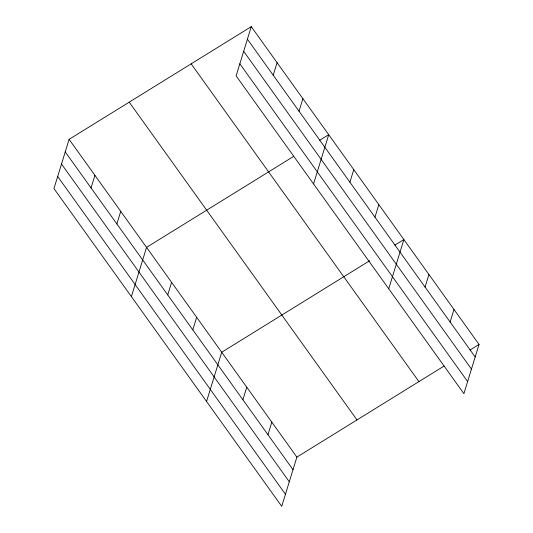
<?xml version="1.0" encoding="UTF-8"?>
<svg xmlns="http://www.w3.org/2000/svg" width="533" height="533" viewBox="0 0 533 533"><rect width="100%" height="100%" fill="white"/><g stroke="black" fill="none" stroke-linecap="round" stroke-linejoin="round"><path stroke-width="0.8" d="M251.27 26.65L236.119 75.886L463.897 393.66L479.047 344.425L251.27 26.65L69.103 139.34L53.953 188.575L281.73 506.35L296.881 457.114L444.096 366.044M91.05 187.916L94.914 175.35M116.867 223.933L120.731 211.368M131.398 296.621L146.542 247.379L293.763 156.316M167.735 294.902L171.599 282.337M192.793 329.86L196.657 317.288M273.216 75.233L277.087 62.667M206.564 401.482L221.715 352.246L369.629 260.75M299.033 111.244L302.897 98.678M242.901 399.77L246.766 387.205M313.564 183.932L328.714 134.696L319.627 140.312M267.959 434.721L271.823 422.156M349.901 182.219L353.772 169.647M374.959 217.171L378.823 204.605M388.73 288.799L403.881 239.557L394.793 245.18M425.067 287.08L428.938 274.515M450.125 322.039L453.989 309.473M469.959 350.048L479.047 344.425M247.405 39.215L475.183 356.99M243.681 51.321L471.458 369.096M239.843 63.787L467.621 381.561M191.154 63.833L418.931 381.615M129.219 102.149L356.997 419.924M69.103 139.34L296.881 457.114M65.233 151.905L293.01 469.68M61.508 164.004L289.292 481.779M57.677 176.476L285.455 494.251"/></g></svg>
